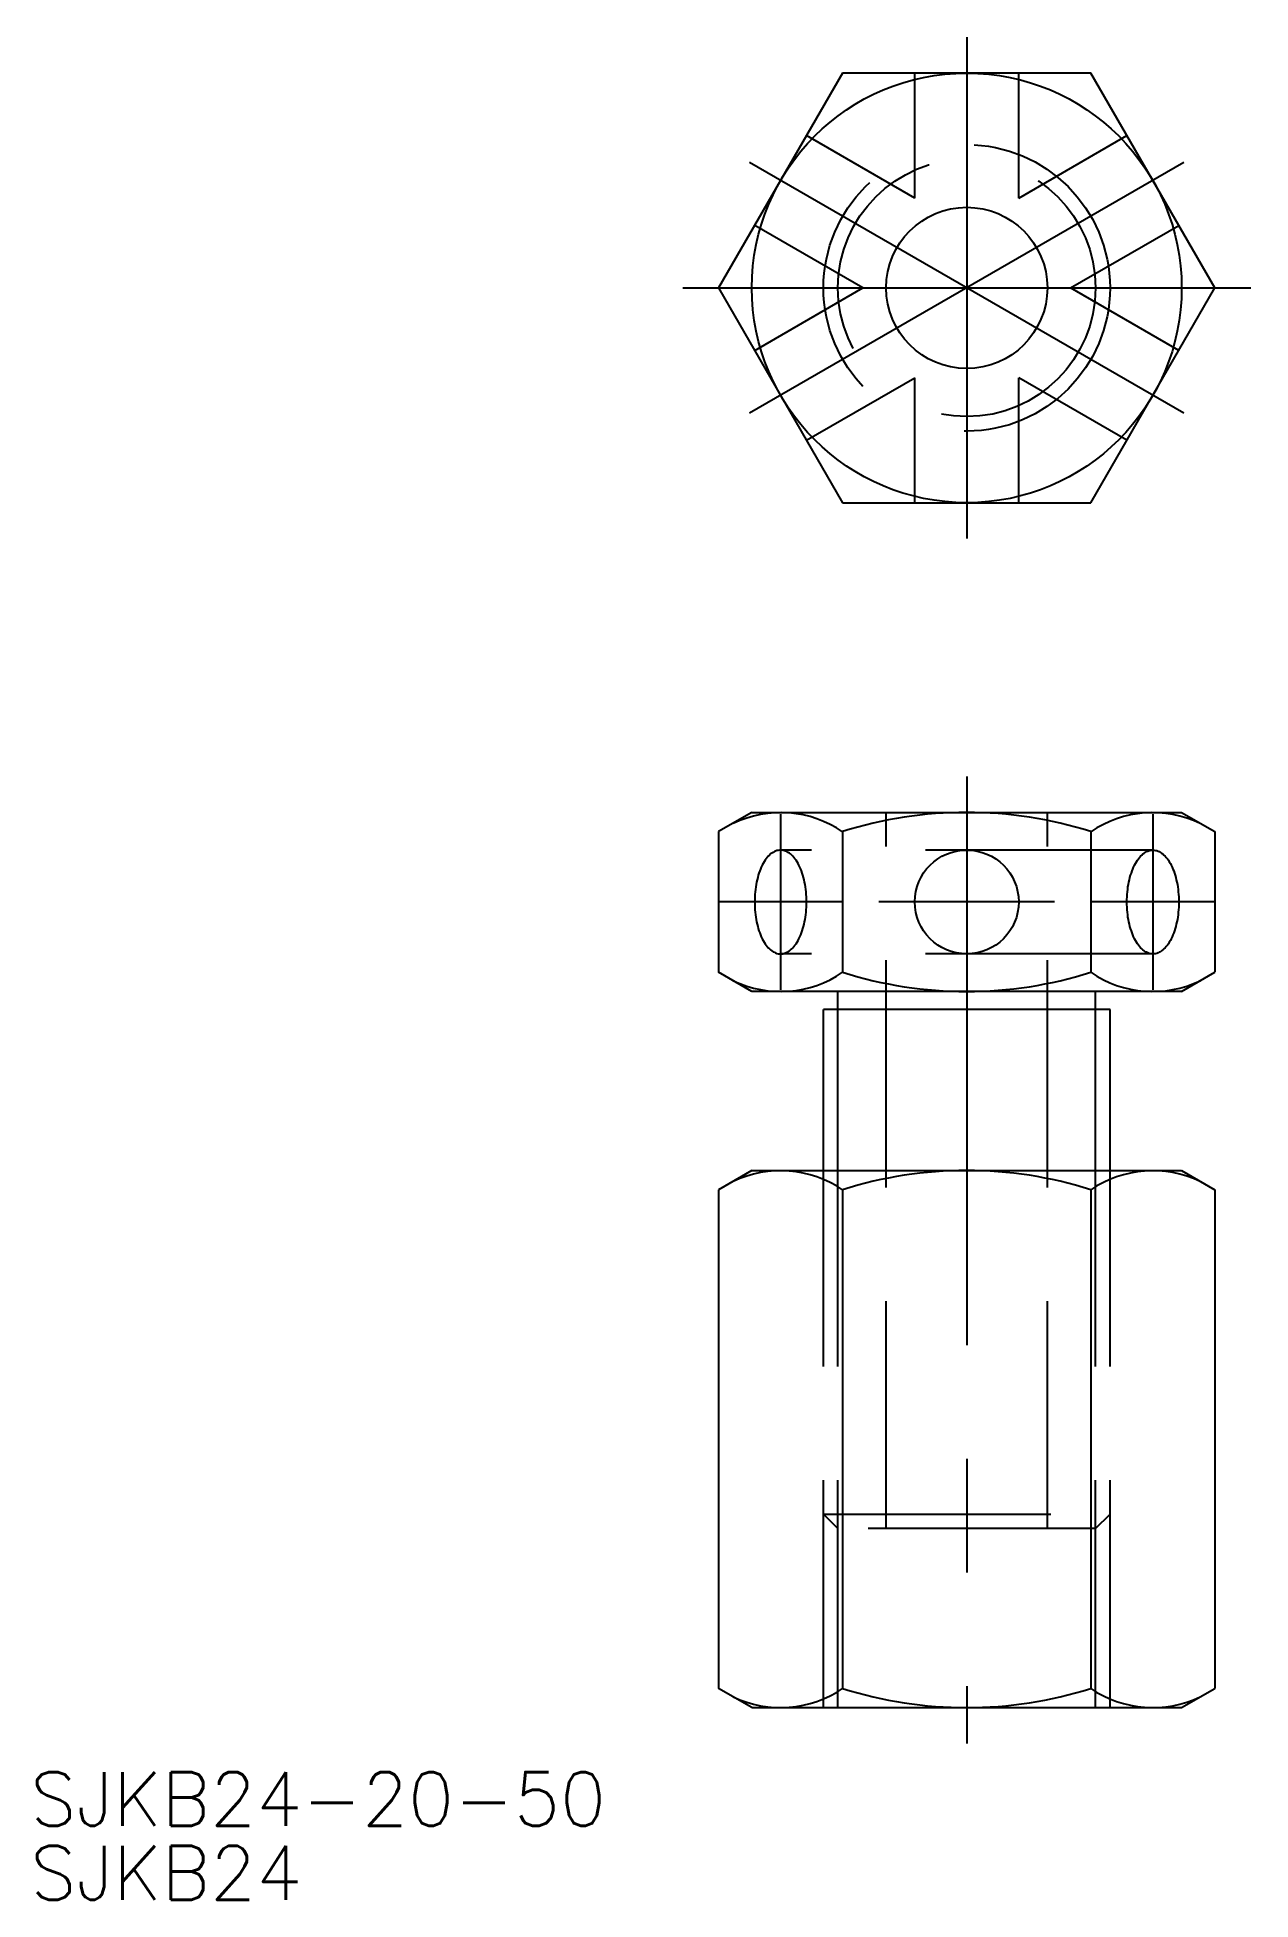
# Model space of a CAD drawing. Extents: x -52 to 16, y -90 to 14.
import ezdxf

# ---------------------------------------------------------------- set-up
doc = ezdxf.new("R2010")
doc.units = 0
doc.linetypes.add('CENTER', pattern=[50.8, 31.75, -6.35, 6.35, -6.35])
doc.linetypes.add('DASHED', pattern=[19.05, 12.7, -6.35])
doc.layers.get('0').update_dxf_attribs({"linetype": 'CONTINUOUS'})
doc.layers.add('CENTER', color=1, linetype='CENTER')
doc.styles.get("Standard").update_dxf_attribs({"font": 'txt.shx', "height": 3, "bigfont": 'bigfont.shx'})

msp = doc.modelspace()

# ---------------------------------------------------------------- linework, layer by layer
at = {"color": 7, "linetype": 'CONTINUOUS'}
for p, q in [((-6.93, 12), (-13.86, 0)), ((6.93, 12), (-6.93, 12)), ((13.86, 0), (6.93, 12)), ((-13.86, 0), (-6.93, -12)), ((6.93, -12), (13.86, 0)), ((-6.93, -12), (6.93, -12)), ((-12, -29.3), (-13.86, -30.37)), ((-12, -29.3), (12, -29.3)), ((12, -29.3), (13.86, -30.37)), ((-13.86, -30.37), (-13.86, -38.23)), ((-6.93, -30.37), (-6.93, -38.23)), ((6.93, -30.37), (6.93, -38.23)), ((13.86, -30.37), (13.86, -38.23)), ((-12, -39.3), (-13.86, -38.23)), ((12, -39.3), (13.86, -38.23)), ((12, -39.3), (-12, -39.3)), ((-7.19, -40.3), (-7.19, -39.3)), ((7.19, -40.3), (7.19, -39.3)), ((8, -40.3), (-8, -40.3)), ((-8, -49.3), (-8, -40.3)), ((8, -49.3), (8, -40.3)), ((-12, -49.3), (-13.86, -50.37)), ((-12, -49.3), (12, -49.3)), ((12, -49.3), (13.86, -50.37)), ((-13.86, -50.37), (-13.86, -78.23)), ((-6.93, -50.37), (-6.93, -78.23)), ((6.93, -50.37), (6.93, -78.23)), ((13.86, -50.37), (13.86, -78.23)), ((-12, -79.3), (-13.86, -78.23)), ((12, -79.3), (13.86, -78.23)), ((-12, -79.3), (12, -79.3))]:
    msp.add_line(p, q, dxfattribs=at)
at = {"color": 3, "linetype": 'DASHED'}
for p, q in [((-2.9, 5.02), (-2.9, 12)), ((2.9, 5.02), (2.9, 12)), ((-2.9, 5.02), (-8.94, 8.51)), ((2.9, 5.02), (8.94, 8.51)), ((-5.8, 0), (-11.84, 3.49)), ((5.8, 0), (11.84, 3.49)), ((-11.84, -3.49), (-5.8, 0)), ((11.84, -3.49), (5.8, 0)), ((-8.94, -8.51), (-2.9, -5.02)), ((-2.9, -12), (-2.9, -5.02)), ((2.9, -12), (2.9, -5.02)), ((8.94, -8.51), (2.9, -5.02)), ((-4.5, -69.3), (-4.5, -29.3)), ((4.5, -69.3), (4.5, -29.3)), ((10.39, -31.4), (-10.39, -31.4)), ((10.39, -37.2), (-10.39, -37.2)), ((-8, -79.3), (-8, -49.3)), ((-7.19, -79.3), (-7.19, -49.3)), ((7.19, -79.3), (7.19, -49.3)), ((8, -79.3), (8, -49.3)), ((-7.19, -69.3), (-8, -68.49)), ((-8, -68.49), (8, -68.49)), ((7.19, -69.3), (8, -68.49)), ((7.19, -69.3), (-7.19, -69.3))]:
    msp.add_line(p, q, dxfattribs=at)
at = {"color": 3, "linetype": 'CONTINUOUS'}
for p, q in [((-7.19, -49.3), (-7.19, -40.3)), ((7.19, -49.3), (7.19, -40.3))]:
    msp.add_line(p, q, dxfattribs=at)
at = {"color": 7, "linetype": 'CONTINUOUS'}
for points in [[(-10.39, -31.4, 0), (-10.46, -31.4, 0), (-10.53, -31.42, 0), (-10.61, -31.43, 0), (-10.68, -31.46, 0), (-10.74, -31.49, 0), (-10.81, -31.53, 0), (-10.88, -31.57, 0), (-10.95, -31.62, 0), (-11.01, -31.68, 0), (-11.08, -31.74, 0), (-11.14, -31.81, 0), (-11.2, -31.89, 0), (-11.26, -31.97, 0), (-11.31, -32.06, 0), (-11.37, -32.15, 0), (-11.42, -32.25, 0), (-11.47, -32.35, 0), (-11.51, -32.46, 0), (-11.56, -32.57, 0), (-11.6, -32.69, 0), (-11.64, -32.81, 0), (-11.67, -32.93, 0), (-11.7, -33.06, 0), (-11.73, -33.19, 0), (-11.76, -33.32, 0), (-11.78, -33.46, 0), (-11.8, -33.6, 0), (-11.81, -33.74, 0), (-11.83, -33.88, 0), (-11.84, -34.02, 0), (-11.84, -34.16, 0), (-11.84, -34.3, 0), (-11.84, -34.44, 0), (-11.84, -34.59, 0), (-11.83, -34.73, 0), (-11.81, -34.87, 0), (-11.8, -35.01, 0), (-11.78, -35.14, 0), (-11.76, -35.28, 0), (-11.73, -35.41, 0), (-11.7, -35.54, 0), (-11.67, -35.67, 0), (-11.64, -35.79, 0), (-11.6, -35.91, 0), (-11.56, -36.03, 0), (-11.51, -36.14, 0), (-11.47, -36.25, 0), (-11.42, -36.35, 0), (-11.37, -36.45, 0), (-11.31, -36.54, 0), (-11.26, -36.63, 0), (-11.2, -36.71, 0), (-11.14, -36.79, 0), (-11.08, -36.86, 0), (-11.01, -36.92, 0), (-10.95, -36.98, 0), (-10.88, -37.03, 0), (-10.81, -37.08, 0), (-10.74, -37.11, 0), (-10.68, -37.15, 0), (-10.61, -37.17, 0), (-10.53, -37.19, 0), (-10.46, -37.2, 0), (-10.39, -37.2, 0), (-10.32, -37.2, 0), (-10.25, -37.19, 0), (-10.18, -37.17, 0), (-10.11, -37.15, 0), (-10.04, -37.11, 0), (-9.97, -37.08, 0), (-9.9, -37.03, 0), (-9.84, -36.98, 0), (-9.77, -36.92, 0), (-9.71, -36.86, 0), (-9.65, -36.79, 0), (-9.59, -36.71, 0), (-9.53, -36.63, 0), (-9.47, -36.54, 0), (-9.42, -36.45, 0), (-9.37, -36.35, 0), (-9.32, -36.25, 0), (-9.27, -36.14, 0), (-9.23, -36.03, 0), (-9.19, -35.91, 0), (-9.15, -35.79, 0), (-9.11, -35.67, 0), (-9.08, -35.54, 0), (-9.05, -35.41, 0), (-9.03, -35.28, 0), (-9, -35.14, 0), (-8.99, -35.01, 0), (-8.97, -34.87, 0), (-8.96, -34.73, 0), (-8.95, -34.59, 0), (-8.94, -34.44, 0), (-8.94, -34.3, 0), (-8.94, -34.16, 0), (-8.95, -34.02, 0), (-8.96, -33.88, 0), (-8.97, -33.74, 0), (-8.99, -33.6, 0), (-9, -33.46, 0), (-9.03, -33.32, 0), (-9.05, -33.19, 0), (-9.08, -33.06, 0), (-9.11, -32.93, 0), (-9.15, -32.81, 0), (-9.19, -32.69, 0), (-9.23, -32.57, 0), (-9.27, -32.46, 0), (-9.32, -32.35, 0), (-9.37, -32.25, 0), (-9.42, -32.15, 0), (-9.47, -32.06, 0), (-9.53, -31.97, 0), (-9.59, -31.89, 0), (-9.65, -31.81, 0), (-9.71, -31.74, 0), (-9.77, -31.68, 0), (-9.84, -31.62, 0), (-9.9, -31.57, 0), (-9.97, -31.53, 0), (-10.04, -31.49, 0), (-10.11, -31.46, 0), (-10.18, -31.43, 0), (-10.25, -31.42, 0), (-10.32, -31.4, 0), (-10.39, -31.4, 0)], [(10.39, -31.4, 0), (10.46, -31.4, 0), (10.53, -31.42, 0), (10.61, -31.43, 0), (10.68, -31.46, 0), (10.74, -31.49, 0), (10.81, -31.53, 0), (10.88, -31.57, 0), (10.95, -31.62, 0), (11.01, -31.68, 0), (11.08, -31.74, 0), (11.14, -31.81, 0), (11.2, -31.89, 0), (11.26, -31.97, 0), (11.31, -32.06, 0), (11.37, -32.15, 0), (11.42, -32.25, 0), (11.47, -32.35, 0), (11.51, -32.46, 0), (11.56, -32.57, 0), (11.6, -32.69, 0), (11.64, -32.81, 0), (11.67, -32.93, 0), (11.7, -33.06, 0), (11.73, -33.19, 0), (11.76, -33.32, 0), (11.78, -33.46, 0), (11.8, -33.6, 0), (11.81, -33.74, 0), (11.83, -33.88, 0), (11.84, -34.02, 0), (11.84, -34.16, 0), (11.84, -34.3, 0), (11.84, -34.44, 0), (11.84, -34.59, 0), (11.83, -34.73, 0), (11.81, -34.87, 0), (11.8, -35.01, 0), (11.78, -35.14, 0), (11.76, -35.28, 0), (11.73, -35.41, 0), (11.7, -35.54, 0), (11.67, -35.67, 0), (11.64, -35.79, 0), (11.6, -35.91, 0), (11.56, -36.03, 0), (11.51, -36.14, 0), (11.47, -36.25, 0), (11.42, -36.35, 0), (11.37, -36.45, 0), (11.31, -36.54, 0), (11.26, -36.63, 0), (11.2, -36.71, 0), (11.14, -36.79, 0), (11.08, -36.86, 0), (11.01, -36.92, 0), (10.95, -36.98, 0), (10.88, -37.03, 0), (10.81, -37.08, 0), (10.74, -37.11, 0), (10.68, -37.15, 0), (10.61, -37.17, 0), (10.53, -37.19, 0), (10.46, -37.2, 0), (10.39, -37.2, 0), (10.32, -37.2, 0), (10.25, -37.19, 0), (10.18, -37.17, 0), (10.11, -37.15, 0), (10.04, -37.11, 0), (9.97, -37.08, 0), (9.9, -37.03, 0), (9.84, -36.98, 0), (9.77, -36.92, 0), (9.71, -36.86, 0), (9.65, -36.79, 0), (9.59, -36.71, 0), (9.53, -36.63, 0), (9.47, -36.54, 0), (9.42, -36.45, 0), (9.37, -36.35, 0), (9.32, -36.25, 0), (9.27, -36.14, 0), (9.23, -36.03, 0), (9.19, -35.91, 0), (9.15, -35.79, 0), (9.11, -35.67, 0), (9.08, -35.54, 0), (9.05, -35.41, 0), (9.03, -35.28, 0), (9, -35.14, 0), (8.99, -35.01, 0), (8.97, -34.87, 0), (8.96, -34.73, 0), (8.95, -34.59, 0), (8.94, -34.44, 0), (8.94, -34.3, 0), (8.94, -34.16, 0), (8.95, -34.02, 0), (8.96, -33.88, 0), (8.97, -33.74, 0), (8.99, -33.6, 0), (9, -33.46, 0), (9.03, -33.32, 0), (9.05, -33.19, 0), (9.08, -33.06, 0), (9.11, -32.93, 0), (9.15, -32.81, 0), (9.19, -32.69, 0), (9.23, -32.57, 0), (9.27, -32.46, 0), (9.32, -32.35, 0), (9.37, -32.25, 0), (9.42, -32.15, 0), (9.47, -32.06, 0), (9.53, -31.97, 0), (9.59, -31.89, 0), (9.65, -31.81, 0), (9.71, -31.74, 0), (9.77, -31.68, 0), (9.84, -31.62, 0), (9.9, -31.57, 0), (9.97, -31.53, 0), (10.04, -31.49, 0), (10.11, -31.46, 0), (10.18, -31.43, 0), (10.25, -31.42, 0), (10.32, -31.4, 0), (10.39, -31.4, 0)]]:
    msp.add_polyline3d(points, dxfattribs=at)
for centre, radius in [((0, 0), 12), ((0, 0), 4.5), ((0, -34.3), 2.9)]:
    msp.add_circle(centre, radius, dxfattribs=at)
at = {"color": 3, "linetype": 'DASHED'}
for radius in [8, 7.19]:
    msp.add_circle((0, 0), radius, dxfattribs=at)
at = {"color": 7, "linetype": 'CONTINUOUS'}
for centre, radius, start, end in [((-10.39, -35.44), 6.13, 55.6158, 115.6158), ((0, -52.23), 22.93, 72.412, 107.588), ((10.39, -35.44), 6.13, 64.3842, 124.3842), ((-10.39, -33.17), 6.13, 244.3842, 304.3842), ((0, -16.37), 22.93, 252.412, 287.588), ((10.39, -33.17), 6.13, 235.6158, 295.6158), ((-10.39, -55.44), 6.13, 55.6158, 115.6158), ((0, -72.23), 22.93, 72.412, 107.588), ((10.39, -55.44), 6.13, 64.3842, 124.3842), ((-10.39, -73.17), 6.13, 244.3842, 304.3842), ((0, -56.37), 22.93, 252.412, 287.588), ((10.39, -73.17), 6.13, 235.6158, 295.6158)]:
    msp.add_arc(centre, radius, start, end, dxfattribs=at)
at = {"layer": 'CENTER', "color": 1, "linetype": 'CENTER'}
for p, q in [((0, 14), (0, -14)), ((12.12, -7), (-12.12, 7)), ((12.12, 7), (-12.12, -7)), ((-15.86, 0), (15.86, 0)), ((0, -27.3), (0, -81.3)), ((-10.39, -29.4), (-10.39, -39.2)), ((10.39, -29.4), (10.39, -39.2)), ((-6.94, -34.3), (-13.84, -34.3)), ((4.9, -34.3), (-4.9, -34.3)), ((13.84, -34.3), (6.94, -34.3))]:
    msp.add_line(p, q, dxfattribs=at)

# ---------------------------------------------------------------- texts
at = {"color": 7, "linetype": 'CONTINUOUS'}
for s, p in [('SJKB24-20-50', (-52.28, -85.9)), ('SJKB24', (-52.28, -90.03))]:
    msp.add_text(s, height=3, dxfattribs=at).set_placement(p)

doc.saveas('drawing.dxf')
